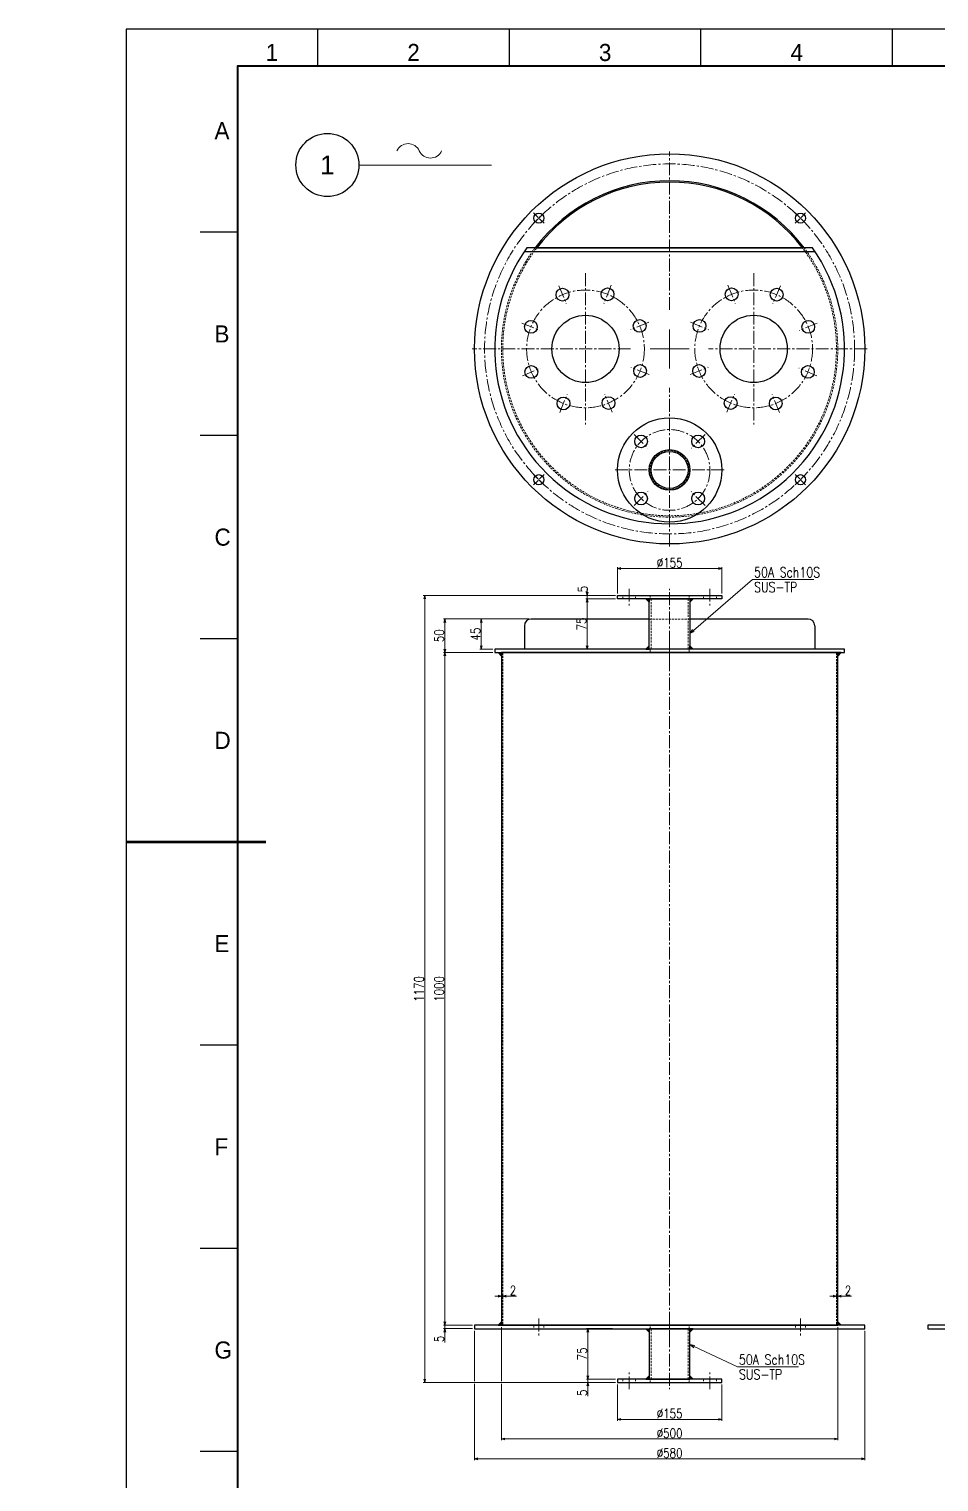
# Model space of a CAD drawing. Header units: millimetres. Extents: x 0 to 70370, y 0 to 11543.
# Drawn here: x 32975 to 34328, y 1209 to 3369 of the extents above; entities that cross this region are included whole.
import ezdxf
from ezdxf import colors
from ezdxf.entities.mleader import LeaderData, LeaderLine
from ezdxf.enums import TextEntityAlignment as Align
from ezdxf.math import Vec2, Vec3

# ---------------------------------------------------------------- set-up
doc = ezdxf.new("R2010")
doc.units = ezdxf.units.MM
doc.linetypes.add('CENTER2', pattern=[28.575, 19.05, -3.175, 3.175, -3.175])
doc.linetypes.add('HIDDEN2', pattern=[4.7625, 3.175, -1.5875])
for name, color, linetype, lineweight in [('01_外形線', 7, 'Continuous', 25), ('03_かくれ線', 6, 'HIDDEN2', 13), ('04_中心線', 1, 'CENTER2', 9), ('07_寸法線', 3, 'Continuous', 9), ('99_図枠', 7, 'Continuous', 40)]:
    doc.layers.add(name, color=color, linetype=linetype, lineweight=lineweight)
doc.styles.get("Standard").update_dxf_attribs({"font": 'arial.ttf'})
doc.styles.add('寸法用', font='simplex.shx', dxfattribs={"width": 0.8, "bigfont": '@extfont2.shx'})
doc.styles.add('表題用', font='MS PGothic.ttf')
doc.dimstyles.new('機械製図用', dxfattribs={"dimtxt": 3.5, "dimasz": 3.5, "dimexe": 2, "dimexo": 0, "dimgap": 1.2, "dimtad": 1, "dimdsep": 46, "dimtxsty": '寸法用', "dimblk": 'OPEN30', "dimcen": 0, "dimclrd": 256, "dimclre": 256, "dimclrt": 7, "dimazin": 2, "dimtm": 1e-09, "dimtfac": 0.75, "dimtmove": 0, "dimatfit": 3, "dimldrblk": 'OPEN30', "dimfxl": 1, "dimlwd": -1, "dimlwe": -1, "dimarcsym": 0})

# ---------------------------------------------------------------- blocks, each defined once
blk = doc.blocks.new('*U3074')
at = {"layer": '04_中心線', "color": 0, "linetype": 'CENTER2', "transparency": 16777216}
for p, q in [((0, 58), (0, 293.5)), ((-293.5, 0), (-58, 0)), ((58, 0), (293.5, 0)), ((0, -293.5), (0, -58))]:
    blk.add_line(p, q, dxfattribs=at)
at = {"layer": '04_中心線', "color": 0, "linetype": 'Continuous', "transparency": 16777216}
for p, q in [((0, -29), (0, 29)), ((-29, 0), (29, 0))]:
    blk.add_line(p, q, dxfattribs=at)
blk = doc.blocks.new('*U3075')
at = {"layer": '04_中心線', "color": 0, "linetype": 'CENTER2', "transparency": 16777216}
for p, q in [((-11, 0), (-1.5, 0)), ((0, 1.5), (0, 11)), ((1.5, 0), (11, 0)), ((0, -11), (0, -1.5))]:
    blk.add_line(p, q, dxfattribs=at)
at = {"layer": '04_中心線', "color": 0, "linetype": 'Continuous', "transparency": 16777216}
for p, q in [((-0.75, 0), (0.75, 0)), ((0, -0.75), (0, 0.75))]:
    blk.add_line(p, q, dxfattribs=at)
blk = doc.blocks.new('*U3076')
at = {"layer": '04_中心線', "color": 0, "linetype": 'CENTER2', "transparency": 16777216}
for p, q in [((-11, 0), (-1.5, 0)), ((0, 1.5), (0, 11)), ((1.5, 0), (11, 0)), ((0, -11), (0, -1.5))]:
    blk.add_line(p, q, dxfattribs=at)
at = {"layer": '04_中心線', "color": 0, "linetype": 'Continuous', "transparency": 16777216}
for p, q in [((-0.75, 0), (0.75, 0)), ((0, -0.75), (0, 0.75))]:
    blk.add_line(p, q, dxfattribs=at)
blk = doc.blocks.new('*U3072')
at = {"layer": '04_中心線', "color": 0, "linetype": 'CENTER2', "transparency": 16777216}
for p, q in [((-11, 0), (-1.5, 0)), ((0, 1.5), (0, 11)), ((1.5, 0), (11, 0)), ((0, -11), (0, -1.5))]:
    blk.add_line(p, q, dxfattribs=at)
at = {"layer": '04_中心線', "color": 0, "linetype": 'Continuous', "transparency": 16777216}
for p, q in [((-0.75, 0), (0.75, 0)), ((0, -0.75), (0, 0.75))]:
    blk.add_line(p, q, dxfattribs=at)
blk = doc.blocks.new('*U3073')
at = {"layer": '04_中心線', "color": 0, "linetype": 'CENTER2', "transparency": 16777216}
for p, q in [((-11, 0), (-1.5, 0)), ((0, 1.5), (0, 11)), ((1.5, 0), (11, 0)), ((0, -11), (0, -1.5))]:
    blk.add_line(p, q, dxfattribs=at)
at = {"layer": '04_中心線', "color": 0, "linetype": 'Continuous', "transparency": 16777216}
for p, q in [((-0.75, 0), (0.75, 0)), ((0, -0.75), (0, 0.75))]:
    blk.add_line(p, q, dxfattribs=at)
blk = doc.blocks.new('_Open30')
at = {"color": 0, "linetype": 'ByBlock', "lineweight": -2}
for p, q in [((-1, 0.27), (0, 0)), ((0, 0), (-1, -0.27)), ((0, 0), (-1, 0))]:
    blk.add_line(p, q, dxfattribs=at)
blk = doc.blocks.new('*D3077')
at = {"layer": '07_寸法線', "transparency": 16777216}
for p, q in [((33593.4, 1447.1), (33593.4, 1452.1)), ((33634.5, 1442.1), (33591.4, 1442.1)), ((33634.5, 1437.1), (33591.4, 1437.1)), ((33593.4, 1442.1), (33593.4, 1437.1)), ((33593.4, 1432.1), (33593.4, 1416.6))]:
    blk.add_line(p, q, dxfattribs=at)
at = {"layer": 'Defpoints', "color": 0, "transparency": 16777216}
for p in [(33593.4, 1437.1), (33637.5, 1442.1), (33637.5, 1437.1)]:
    blk.add_point(p, dxfattribs=at)
at = {"layer": '07_寸法線', "transparency": 16777216, "xscale": 5, "yscale": 5, "zscale": 5}
for p, rotation in [((33593.4, 1442.1), 270), ((33593.4, 1437.1), 90)]:
    blk.add_blockref('_Open30', p, dxfattribs=dict(at, rotation=rotation))
at = {"layer": '07_寸法線', "color": 7, "transparency": 16777216, "insert": (33584.9, 1421.8), "char_height": 14, "attachment_point": 5, "rotation": 90, "style": '寸法用'}
blk.add_mtext('5', dxfattribs=at)
blk = doc.blocks.new('*D3078')
at = {"layer": '07_寸法線', "transparency": 16777216}
for p, q in [((33664.5, 2442.1), (33591.4, 2442.1)), ((33593.4, 2437.1), (33593.4, 1447.1)), ((33634.5, 1442.1), (33591.4, 1442.1))]:
    blk.add_line(p, q, dxfattribs=at)
at = {"layer": 'Defpoints', "color": 0, "transparency": 16777216}
for p in [(33667.5, 2442.1), (33593.4, 1442.1), (33637.5, 1442.1)]:
    blk.add_point(p, dxfattribs=at)
at = {"layer": '07_寸法線', "transparency": 16777216, "xscale": 5, "yscale": 5, "zscale": 5}
for p, rotation in [((33593.4, 2442.1), 90), ((33593.4, 1442.1), 270)]:
    blk.add_blockref('_Open30', p, dxfattribs=dict(at, rotation=rotation))
at = {"layer": '07_寸法線', "color": 7, "transparency": 16777216, "insert": (33584.9, 1942.1), "char_height": 14, "attachment_point": 5, "rotation": 90, "style": '寸法用'}
blk.add_mtext('1000', dxfattribs=at)
blk = doc.blocks.new('*D3079')
at = {"layer": '07_寸法線', "transparency": 16777216}
for p, q in [((33718.7, 2492.1), (33591.4, 2492.1)), ((33593.4, 2487.1), (33593.4, 2447.1)), ((33664.5, 2442.1), (33591.4, 2442.1))]:
    blk.add_line(p, q, dxfattribs=at)
at = {"layer": 'Defpoints', "color": 0, "transparency": 16777216}
for p in [(33721.7, 2492.1), (33593.4, 2442.1), (33667.5, 2442.1)]:
    blk.add_point(p, dxfattribs=at)
at = {"layer": '07_寸法線', "transparency": 16777216, "xscale": 5, "yscale": 5, "zscale": 5}
for p, rotation in [((33593.4, 2492.1), 90), ((33593.4, 2442.1), 270)]:
    blk.add_blockref('_Open30', p, dxfattribs=dict(at, rotation=rotation))
at = {"layer": '07_寸法線', "color": 7, "transparency": 16777216, "insert": (33584.9, 2467.1), "char_height": 14, "attachment_point": 5, "rotation": 90, "style": '寸法用'}
blk.add_mtext('50', dxfattribs=at)
blk = doc.blocks.new('*D3080')
at = {"layer": '07_寸法線', "transparency": 16777216}
for p, q in [((33847, 2527.1), (33561.4, 2527.1)), ((33563.4, 2522.1), (33563.4, 1362.1)), ((33847, 1357.1), (33561.4, 1357.1))]:
    blk.add_line(p, q, dxfattribs=at)
at = {"layer": 'Defpoints', "color": 0, "transparency": 16777216}
for p in [(33850, 2527.1), (33563.4, 1357.1), (33850, 1357.1)]:
    blk.add_point(p, dxfattribs=at)
at = {"layer": '07_寸法線', "transparency": 16777216, "xscale": 5, "yscale": 5, "zscale": 5}
for p, rotation in [((33563.4, 2527.1), 90), ((33563.4, 1357.1), 270)]:
    blk.add_blockref('_Open30', p, dxfattribs=dict(at, rotation=rotation))
at = {"layer": '07_寸法線', "color": 7, "transparency": 16777216, "insert": (33554.9, 1942.1), "char_height": 14, "attachment_point": 5, "rotation": 90, "style": '寸法用'}
blk.add_mtext('1170', dxfattribs=at)
blk = doc.blocks.new('*D3081')
at = {"layer": '07_寸法線', "transparency": 16777216}
for p, q in [((33847, 1362.1), (33803.9, 1362.1)), ((33805.9, 1367.1), (33805.9, 1372.1)), ((33805.9, 1362.1), (33805.9, 1357.1)), ((33847, 1357.1), (33803.9, 1357.1)), ((33805.9, 1352.1), (33805.9, 1336.6))]:
    blk.add_line(p, q, dxfattribs=at)
at = {"layer": 'Defpoints', "color": 0, "transparency": 16777216}
for p in [(33850, 1362.1), (33805.9, 1357.1), (33850, 1357.1)]:
    blk.add_point(p, dxfattribs=at)
at = {"layer": '07_寸法線', "transparency": 16777216, "xscale": 5, "yscale": 5, "zscale": 5}
for p, rotation in [((33805.9, 1362.1), 270), ((33805.9, 1357.1), 90)]:
    blk.add_blockref('_Open30', p, dxfattribs=dict(at, rotation=rotation))
at = {"layer": '07_寸法線', "color": 7, "transparency": 16777216, "insert": (33797.4, 1341.8), "char_height": 14, "attachment_point": 5, "rotation": 90, "style": '寸法用'}
blk.add_mtext('5', dxfattribs=at)
blk = doc.blocks.new('*D3082')
at = {"layer": '07_寸法線', "transparency": 16777216}
for p, q in [((33842.5, 1437.1), (33803.9, 1437.1)), ((33805.9, 1432.1), (33805.9, 1367.1)), ((33847, 1362.1), (33803.9, 1362.1))]:
    blk.add_line(p, q, dxfattribs=at)
at = {"layer": 'Defpoints', "color": 0, "transparency": 16777216}
for p in [(33845.5, 1437.1), (33805.9, 1362.1), (33850, 1362.1)]:
    blk.add_point(p, dxfattribs=at)
at = {"layer": '07_寸法線', "transparency": 16777216, "xscale": 5, "yscale": 5, "zscale": 5}
for p, rotation in [((33805.9, 1437.1), 90), ((33805.9, 1362.1), 270)]:
    blk.add_blockref('_Open30', p, dxfattribs=dict(at, rotation=rotation))
at = {"layer": '07_寸法線', "color": 7, "transparency": 16777216, "insert": (33797.4, 1399.6), "char_height": 14, "attachment_point": 5, "rotation": 90, "style": '寸法用'}
blk.add_mtext('75', dxfattribs=at)
blk = doc.blocks.new('*D3083')
at = {"layer": '07_寸法線', "transparency": 16777216}
for p, q in [((33718.7, 2492.1), (33645.6, 2492.1)), ((33647.6, 2487.1), (33647.6, 2452.1)), ((33664.5, 2447.1), (33645.6, 2447.1))]:
    blk.add_line(p, q, dxfattribs=at)
at = {"layer": 'Defpoints', "color": 0, "transparency": 16777216}
for p in [(33721.7, 2492.1), (33647.6, 2447.1), (33667.5, 2447.1)]:
    blk.add_point(p, dxfattribs=at)
at = {"layer": '07_寸法線', "transparency": 16777216, "xscale": 5, "yscale": 5, "zscale": 5}
for p, rotation in [((33647.6, 2492.1), 90), ((33647.6, 2447.1), 270)]:
    blk.add_blockref('_Open30', p, dxfattribs=dict(at, rotation=rotation))
at = {"layer": '07_寸法線', "color": 7, "transparency": 16777216, "insert": (33639.1, 2469.6), "char_height": 14, "attachment_point": 5, "rotation": 90, "style": '寸法用'}
blk.add_mtext('45', dxfattribs=at)
blk = doc.blocks.new('*D3084')
at = {"layer": '07_寸法線', "transparency": 16777216}
for p, q in [((33847, 2527.1), (33802.9, 2527.1)), ((33804.9, 2532.1), (33804.9, 2537.1)), ((33804.9, 2527.1), (33804.9, 2522.1)), ((33847, 2522.1), (33802.9, 2522.1)), ((33804.9, 2517.1), (33804.9, 2512.1))]:
    blk.add_line(p, q, dxfattribs=at)
at = {"layer": 'Defpoints', "color": 0, "transparency": 16777216}
for p in [(33850, 2527.1), (33804.9, 2522.1), (33850, 2522.1)]:
    blk.add_point(p, dxfattribs=at)
at = {"layer": '07_寸法線', "transparency": 16777216, "xscale": 5, "yscale": 5, "zscale": 5}
for p, rotation in [((33804.9, 2527.1), 270), ((33804.9, 2522.1), 90)]:
    blk.add_blockref('_Open30', p, dxfattribs=dict(at, rotation=rotation))
at = {"layer": '07_寸法線', "color": 7, "transparency": 16777216, "insert": (33798.4, 2536.5), "char_height": 14, "attachment_point": 5, "rotation": 90, "style": '寸法用'}
blk.add_mtext('5', dxfattribs=at)
blk = doc.blocks.new('*D3085')
at = {"layer": '07_寸法線', "transparency": 16777216}
for p, q in [((33847, 2522.1), (33802.9, 2522.1)), ((33804.9, 2517.1), (33804.9, 2452.1)), ((33847, 2447.1), (33802.9, 2447.1))]:
    blk.add_line(p, q, dxfattribs=at)
at = {"layer": 'Defpoints', "color": 0, "transparency": 16777216}
for p in [(33850, 2522.1), (33804.9, 2447.1), (33850, 2447.1)]:
    blk.add_point(p, dxfattribs=at)
at = {"layer": '07_寸法線', "transparency": 16777216, "xscale": 5, "yscale": 5, "zscale": 5}
for p, rotation in [((33804.9, 2522.1), 90), ((33804.9, 2447.1), 270)]:
    blk.add_blockref('_Open30', p, dxfattribs=dict(at, rotation=rotation))
at = {"layer": '07_寸法線', "color": 7, "transparency": 16777216, "insert": (33796.4, 2484.6), "char_height": 14, "attachment_point": 5, "rotation": 90, "style": '寸法用'}
blk.add_mtext('75', dxfattribs=at)
blk = doc.blocks.new('*D3086')
at = {"layer": '07_寸法線', "transparency": 16777216}
for p, q in [((33637.5, 1434.1), (33637.5, 1358.9)), ((34217.5, 1434.1), (34217.5, 1241.5)), ((33637.5, 1355.2), (33637.5, 1241.5)), ((33642.5, 1243.5), (34212.5, 1243.5))]:
    blk.add_line(p, q, dxfattribs=at)
at = {"layer": 'Defpoints', "color": 0, "transparency": 16777216}
for p in [(33637.5, 1437.1), (34217.5, 1437.1), (34217.5, 1243.5)]:
    blk.add_point(p, dxfattribs=at)
at = {"layer": '07_寸法線', "transparency": 16777216, "xscale": 5, "yscale": 5, "zscale": 5, "rotation": 180}
blk.add_blockref('_Open30', (33637.5, 1243.5), dxfattribs=at)
at = {"layer": '07_寸法線', "transparency": 16777216, "xscale": 5, "yscale": 5, "zscale": 5}
blk.add_blockref('_Open30', (34217.5, 1243.5), dxfattribs=at)
at = {"layer": '07_寸法線', "color": 7, "transparency": 16777216, "insert": (33927.5, 1252), "char_height": 14, "attachment_point": 5, "style": '寸法用'}
blk.add_mtext('%%C580', dxfattribs=at)
blk = doc.blocks.new('*D3087')
at = {"layer": '07_寸法線', "transparency": 16777216}
for p, q in [((33677.5, 1439.1), (33677.5, 1358.9)), ((34177.5, 1439.1), (34177.5, 1271.1)), ((33677.5, 1355.2), (33677.5, 1271.1)), ((33682.5, 1273.1), (34172.5, 1273.1))]:
    blk.add_line(p, q, dxfattribs=at)
at = {"layer": 'Defpoints', "color": 0, "transparency": 16777216}
for p in [(33677.5, 1442.1), (34177.5, 1442.1), (34177.5, 1273.1)]:
    blk.add_point(p, dxfattribs=at)
at = {"layer": '07_寸法線', "transparency": 16777216, "xscale": 5, "yscale": 5, "zscale": 5, "rotation": 180}
blk.add_blockref('_Open30', (33677.5, 1273.1), dxfattribs=at)
at = {"layer": '07_寸法線', "transparency": 16777216, "xscale": 5, "yscale": 5, "zscale": 5}
blk.add_blockref('_Open30', (34177.5, 1273.1), dxfattribs=at)
at = {"layer": '07_寸法線', "color": 7, "transparency": 16777216, "insert": (33927.5, 1281.6), "char_height": 14, "attachment_point": 5, "style": '寸法用'}
blk.add_mtext('%%C500', dxfattribs=at)
blk = doc.blocks.new('*D3088')
at = {"layer": '07_寸法線', "transparency": 16777216}
for p, q in [((33850, 1354.1), (33850, 1300.3)), ((34005, 1354.1), (34005, 1300.3)), ((33855, 1302.3), (34000, 1302.3))]:
    blk.add_line(p, q, dxfattribs=at)
at = {"layer": 'Defpoints', "color": 0, "transparency": 16777216}
for p in [(33850, 1357.1), (34005, 1357.1), (34005, 1302.3)]:
    blk.add_point(p, dxfattribs=at)
at = {"layer": '07_寸法線', "transparency": 16777216, "xscale": 5, "yscale": 5, "zscale": 5, "rotation": 180}
blk.add_blockref('_Open30', (33850, 1302.3), dxfattribs=at)
at = {"layer": '07_寸法線', "transparency": 16777216, "xscale": 5, "yscale": 5, "zscale": 5}
blk.add_blockref('_Open30', (34005, 1302.3), dxfattribs=at)
at = {"layer": '07_寸法線', "color": 7, "transparency": 16777216, "insert": (33927.5, 1310.8), "char_height": 14, "attachment_point": 5, "style": '寸法用'}
blk.add_mtext('%%C155', dxfattribs=at)
blk = doc.blocks.new('*D3089')
at = {"layer": '07_寸法線', "transparency": 16777216}
for p, q in [((33672.5, 1485.3), (33667.5, 1485.3)), ((33677.5, 1488.3), (33677.5, 1487.3)), ((33677.5, 1485.3), (33679.5, 1485.3)), ((33679.5, 1488.3), (33679.5, 1487.3)), ((33684.5, 1485.3), (33699.9, 1485.3))]:
    blk.add_line(p, q, dxfattribs=at)
at = {"layer": 'Defpoints', "color": 0, "transparency": 16777216}
for p in [(33677.5, 1485.3), (33679.5, 1485.3), (33679.5, 1485.3)]:
    blk.add_point(p, dxfattribs=at)
at = {"layer": '07_寸法線', "transparency": 16777216, "xscale": 5, "yscale": 5, "zscale": 5}
blk.add_blockref('_Open30', (33677.5, 1485.3), dxfattribs=at)
at = {"layer": '07_寸法線', "transparency": 16777216, "xscale": 5, "yscale": 5, "zscale": 5, "rotation": 180}
blk.add_blockref('_Open30', (33679.5, 1485.3), dxfattribs=at)
at = {"layer": '07_寸法線', "color": 7, "transparency": 16777216, "insert": (33694.7, 1493.8), "char_height": 14, "attachment_point": 5, "style": '寸法用'}
blk.add_mtext('2', dxfattribs=at)
blk = doc.blocks.new('*D3090')
at = {"layer": '07_寸法線', "transparency": 16777216}
for p, q in [((34170.5, 1485.3), (34165.5, 1485.3)), ((34175.5, 1488.3), (34175.5, 1487.3)), ((34175.5, 1485.3), (34177.5, 1485.3)), ((34177.5, 1488.3), (34177.5, 1487.3)), ((34182.5, 1485.3), (34197.9, 1485.3))]:
    blk.add_line(p, q, dxfattribs=at)
at = {"layer": 'Defpoints', "color": 0, "transparency": 16777216}
for p in [(34175.5, 1485.3), (34177.5, 1485.3), (34177.5, 1485.3)]:
    blk.add_point(p, dxfattribs=at)
at = {"layer": '07_寸法線', "transparency": 16777216, "xscale": 5, "yscale": 5, "zscale": 5}
blk.add_blockref('_Open30', (34175.5, 1485.3), dxfattribs=at)
at = {"layer": '07_寸法線', "transparency": 16777216, "xscale": 5, "yscale": 5, "zscale": 5, "rotation": 180}
blk.add_blockref('_Open30', (34177.5, 1485.3), dxfattribs=at)
at = {"layer": '07_寸法線', "color": 7, "transparency": 16777216, "insert": (34192.7, 1493.8), "char_height": 14, "attachment_point": 5, "style": '寸法用'}
blk.add_mtext('2', dxfattribs=at)
blk = doc.blocks.new('*D3091')
at = {"layer": '07_寸法線', "transparency": 16777216}
for p, q in [((33850, 2530.1), (33850, 2569.1)), ((33855, 2567.1), (34000, 2567.1)), ((34005, 2530.1), (34005, 2569.1))]:
    blk.add_line(p, q, dxfattribs=at)
at = {"layer": 'Defpoints', "color": 0, "transparency": 16777216}
for p in [(34005, 2567.1), (33850, 2527.1), (34005, 2527.1)]:
    blk.add_point(p, dxfattribs=at)
at = {"layer": '07_寸法線', "transparency": 16777216, "xscale": 5, "yscale": 5, "zscale": 5, "rotation": 180}
blk.add_blockref('_Open30', (33850, 2567.1), dxfattribs=at)
at = {"layer": '07_寸法線', "transparency": 16777216, "xscale": 5, "yscale": 5, "zscale": 5}
blk.add_blockref('_Open30', (34005, 2567.1), dxfattribs=at)
at = {"layer": '07_寸法線', "color": 7, "transparency": 16777216, "insert": (33927.5, 2575.6), "char_height": 14, "attachment_point": 5, "style": '寸法用'}
blk.add_mtext('%%C155', dxfattribs=at)
blk = doc.blocks.new('AM_BALLOON1')
at = {"transparency": 16777216}
blk.add_circle((0, 0), 5, dxfattribs=at)
blk.add_attdef('B_NUMBER', text='', height=3, dxfattribs=at).set_placement((0, 0), align=Align.MIDDLE_CENTER)
blk = doc.blocks.new('_OPEN')
at = {"color": 0, "linetype": 'ByBlock'}
for p, q in [((-1, 0.17), (0, 0)), ((0, 0), (-1, -0.17)), ((0, 0), (-1, 0))]:
    blk.add_line(p, q, dxfattribs=at)
blk = doc.blocks.new('p1ba05')
for centre, start, end in [((-2.95, 0.29), 24.2276, 155.5758), ((0, 1.62), 204.2276, 335.5758)]:
    blk.add_arc(centre, 1.62, start, end)

msp = doc.modelspace()

# ---------------------------------------------------------------- hatches: boundary and pattern name
at = {"layer": '01_外形線'}
h = msp.add_hatch(color=256, dxfattribs=at)
h.dxf.hatch_style = 1
h.paths.add_polyline_path([(33892.219, 2522.054), (33897.219, 2522.054), (33897.219, 2517.054)])
h = msp.add_hatch(color=256, dxfattribs=at)
h.dxf.hatch_style = 1
h.paths.add_polyline_path([(33957.719, 2517.054), (33957.719, 2522.054), (33962.719, 2522.054)])
h = msp.add_hatch(color=256, dxfattribs=at)
h.dxf.hatch_style = 1
h.paths.add_polyline_path([(33672.469, 2442.054), (33677.469, 2442.054), (33677.469, 2437.054)])
h = msp.add_hatch(color=256, dxfattribs=at)
h.dxf.hatch_style = 1
h.paths.add_polyline_path([(33892.219, 2447.054), (33897.219, 2447.054), (33897.219, 2452.054)])
h = msp.add_hatch(color=256, dxfattribs=at)
h.dxf.hatch_style = 1
h.paths.add_polyline_path([(33957.719, 2452.054), (33957.719, 2447.054), (33962.719, 2447.054)])
h = msp.add_hatch(color=256, dxfattribs=at)
h.dxf.hatch_style = 1
h.paths.add_polyline_path([(34177.469, 2437.054), (34177.469, 2442.054), (34182.469, 2442.054)])
h = msp.add_hatch(color=256, dxfattribs=at)
h.dxf.hatch_style = 1
h.paths.add_polyline_path([(33672.469, 1442.054), (33677.469, 1442.054), (33677.469, 1447.054)])
h = msp.add_hatch(color=256, dxfattribs=at)
h.dxf.hatch_style = 1
h.paths.add_polyline_path([(33892.219, 1437.054), (33897.219, 1437.054), (33897.219, 1432.054)])
h = msp.add_hatch(color=256, dxfattribs=at)
h.dxf.hatch_style = 1
h.paths.add_polyline_path([(33957.719, 1432.054), (33957.719, 1437.054), (33962.719, 1437.054)])
h = msp.add_hatch(color=256, dxfattribs=at)
h.dxf.hatch_style = 1
h.paths.add_polyline_path([(34177.469, 1447.054), (34177.469, 1442.054), (34182.469, 1442.054)])
h = msp.add_hatch(color=256, dxfattribs=at)
h.dxf.hatch_style = 1
h.paths.add_polyline_path([(33892.219, 1362.054), (33897.219, 1362.054), (33897.219, 1367.054)])
h = msp.add_hatch(color=256, dxfattribs=at)
h.dxf.hatch_style = 1
h.paths.add_polyline_path([(33957.719, 1367.054), (33957.719, 1362.054), (33962.719, 1362.054)])

# ---------------------------------------------------------------- linework, layer by layer
for p, q in [((33711.657, 3038.598), (34143.281, 3038.598)), ((33729.975, 3043.598), (34124.963, 3043.598)), ((33897.219, 2492.054), (33721.657, 2492.054)), ((34133.281, 2492.054), (33957.719, 2492.054)), ((33711.657, 2482.054), (33711.657, 2447.054)), ((34143.281, 2482.054), (34143.281, 2447.054))]:
    msp.add_line(p, q, dxfattribs=at)
msp.add_lwpolyline([(33715.101, 3043.598, 1.9306146), (34139.837, 3043.598)], format="xyb", close=True, dxfattribs=at)
for points in [[(33849.969, 2527.054), (34004.969, 2527.054), (34004.969, 2522.054), (33849.969, 2522.054)], [(33897.219, 2522.054), (33957.719, 2522.054), (33957.719, 2447.054), (33897.219, 2447.054)], [(33667.469, 2442.054), (34187.469, 2442.054), (34187.469, 2447.054), (33667.469, 2447.054)], [(33677.469, 1442.054), (34177.469, 1442.054), (34177.469, 2442.054), (33677.469, 2442.054)], [(33637.469, 1437.054), (34217.469, 1437.054), (34217.469, 1442.054), (33637.469, 1442.054)], [(33897.219, 1362.054), (33957.719, 1362.054), (33957.719, 1437.054), (33897.219, 1437.054)], [(34311.52, 1437.054), (34891.52, 1437.054), (34891.52, 1442.054), (34311.52, 1442.054)], [(33849.969, 1357.054), (34004.969, 1357.054), (34004.969, 1362.054), (33849.969, 1362.054)]]:
    msp.add_lwpolyline(points, close=True, dxfattribs=at)
for points in [[(33897.219, 2522.054), (33897.219, 2517.054), (33892.219, 2522.054), (33897.219, 2522.054)], [(33957.719, 2522.054), (33957.719, 2517.054), (33962.719, 2522.054), (33957.719, 2522.054)], [(33677.469, 2442.054), (33677.469, 2437.054), (33672.469, 2442.054), (33677.469, 2442.054)], [(33897.219, 2447.054), (33897.219, 2452.054), (33892.219, 2447.054), (33897.219, 2447.054)], [(33957.719, 2447.054), (33957.719, 2452.054), (33962.719, 2447.054), (33957.719, 2447.054)], [(34177.469, 2442.054), (34177.469, 2437.054), (34182.469, 2442.054), (34177.469, 2442.054)], [(33677.469, 1442.054), (33677.469, 1447.054), (33672.469, 1442.054), (33677.469, 1442.054)], [(33897.219, 1437.054), (33897.219, 1432.054), (33892.219, 1437.054), (33897.219, 1437.054)], [(33957.719, 1437.054), (33957.719, 1432.054), (33962.719, 1437.054), (33957.719, 1437.054)], [(34177.469, 1442.054), (34177.469, 1447.054), (34182.469, 1442.054), (34177.469, 1442.054)], [(33897.219, 1362.054), (33897.219, 1367.054), (33892.219, 1362.054), (33897.219, 1362.054)], [(33957.719, 1362.054), (33957.719, 1367.054), (33962.719, 1362.054), (33957.719, 1362.054)]]:
    msp.add_lwpolyline(points, dxfattribs=at)
for centre, radius in [((33927.476, 2893.616), 290), ((33733.022, 3088.07), 7.5), ((34121.931, 3088.07), 7.5), ((33768.28, 2974.142), 9.5), ((33835.247, 2974.727), 9.5), ((34019.691, 2974.727), 9.5), ((34086.658, 2974.142), 9.5), ((33802.469, 2893.598), 50), ((34052.469, 2893.598), 50), ((33721.34, 2926.376), 9.5), ((33883.013, 2927.787), 9.5), ((33971.925, 2927.787), 9.5), ((34133.598, 2926.376), 9.5), ((33721.925, 2859.409), 9.5), ((33883.598, 2860.82), 9.5), ((33971.34, 2860.82), 9.5), ((34133.013, 2859.409), 9.5), ((33769.691, 2812.469), 9.5), ((33836.658, 2813.054), 9.5), ((34018.28, 2813.054), 9.5), ((34085.247, 2812.469), 9.5), ((33927.476, 2713.616), 77.5), ((33885.05, 2756.042), 9.5), ((33969.903, 2756.042), 9.5), ((33927.476, 2713.616), 30.25), ((33927.476, 2713.616), 27.45), ((33733.022, 2699.161), 7.5), ((34121.931, 2699.161), 7.5), ((33885.05, 2671.189), 9.5), ((33969.903, 2671.189), 9.5)]:
    msp.add_circle(centre, radius, dxfattribs=at)
for centre, radius, start, end in [((33927.469, 2893.598), 250, 36.869898, 143.130102), ((33927.469, 2893.598), 248, 37.217236, 142.782764), ((33721.657, 2482.054), 10, 90, 180), ((34133.281, 2482.054), 10, 0, 90)]:
    msp.add_arc(centre, radius, start, end, dxfattribs=at)
at = {"layer": '03_かくれ線'}
for p, q in [((33857.969, 2522.054), (33857.969, 2527.054)), ((33876.969, 2522.054), (33876.969, 2527.054)), ((33898.469, 2527.054), (33898.469, 2522.054)), ((33956.469, 2527.054), (33956.469, 2522.054)), ((33977.969, 2522.054), (33977.969, 2527.054)), ((33996.969, 2522.054), (33996.969, 2527.054)), ((33900.019, 2522.054), (33900.019, 2447.054)), ((33954.919, 2522.054), (33954.919, 2447.054)), ((33957.719, 2492.054), (33897.219, 2492.054)), ((33679.469, 2442.054), (33679.469, 1442.054)), ((33898.469, 2447.054), (33898.469, 2442.054)), ((33956.469, 2447.054), (33956.469, 2442.054)), ((34175.469, 2442.054), (34175.469, 1442.054)), ((33725.515, 1442.054), (33725.515, 1437.054)), ((33740.515, 1442.054), (33740.515, 1437.054)), ((33898.469, 1437.054), (33898.469, 1442.054)), ((33900.019, 1362.054), (33900.019, 1437.054)), ((33954.919, 1362.054), (33954.919, 1437.054)), ((33956.469, 1437.054), (33956.469, 1442.054)), ((34114.423, 1442.054), (34114.423, 1437.054)), ((34129.423, 1442.054), (34129.423, 1437.054)), ((33857.969, 1362.054), (33857.969, 1357.054)), ((33876.969, 1362.054), (33876.969, 1357.054)), ((33898.469, 1357.054), (33898.469, 1362.054)), ((33956.469, 1357.054), (33956.469, 1362.054)), ((33977.969, 1362.054), (33977.969, 1357.054)), ((33996.969, 1362.054), (33996.969, 1357.054))]:
    msp.add_line(p, q, dxfattribs=at)
msp.add_circle((33927.476, 2713.616), 29, dxfattribs=at)
for radius, start, end in [(250, 143.130102, 36.869898), (248, 142.782764, 37.217236)]:
    msp.add_arc((33927.469, 2893.598), radius, start, end, dxfattribs=at)
at = {"layer": '04_中心線'}
for p, q in [((33846.494, 2713.658), (34008.494, 2713.658)), ((33867.469, 2537.054), (33867.469, 2512.054)), ((33927.469, 2427.054), (33927.469, 2537.054)), ((33987.469, 2537.054), (33987.469, 2512.054)), ((33927.469, 2462.054), (33927.469, 1422.054)), ((33733.015, 1452.054), (33733.015, 1427.054)), ((33927.469, 1457.054), (33927.469, 1347.054)), ((34121.923, 1452.054), (34121.923, 1427.054)), ((33867.469, 1347.054), (33867.469, 1372.054)), ((33987.469, 1347.054), (33987.469, 1372.054))]:
    msp.add_line(p, q, dxfattribs=at)
for points in [[(33802.469, 3006.098), (33802.469, 2781.098)], [(34052.469, 3006.098), (34052.469, 2781.098)], [(33762.614, 2987.489), (33773.946, 2960.795)], [(33840.679, 2988.171), (33829.815, 2961.282)], [(34014.259, 2988.171), (34025.123, 2961.282)], [(34092.324, 2987.489), (34080.992, 2960.795)], [(33707.896, 2931.808), (33734.785, 2920.944)], [(33896.361, 2933.453), (33869.666, 2922.121)], [(33958.578, 2933.453), (33985.272, 2922.121)], [(34147.042, 2931.808), (34120.153, 2920.944)], [(33708.578, 2853.743), (33735.272, 2865.075)], [(33897.042, 2855.388), (33870.153, 2866.252)], [(33957.896, 2855.388), (33984.785, 2866.252)], [(34146.361, 2853.743), (34119.666, 2865.075)], [(33764.259, 2799.025), (33775.123, 2825.914)], [(33842.324, 2799.706), (33830.992, 2826.401)], [(34012.614, 2799.706), (34023.946, 2826.401)], [(34090.679, 2799.025), (34079.815, 2825.914)], [(33874.797, 2766.295), (33895.303, 2745.789)], [(33980.156, 2766.295), (33959.65, 2745.789)], [(33874.797, 2660.936), (33895.303, 2681.442)], [(33980.156, 2660.936), (33959.65, 2681.442)]]:
    msp.add_lwpolyline(points, dxfattribs=at)
for centre, radius in [((33927.469, 2893.598), 275.018), ((33802.469, 2893.598), 87.5), ((34052.469, 2893.598), 87.5), ((33927.476, 2713.616), 60)]:
    msp.add_circle(centre, radius, dxfattribs=at)
at = {"layer": '07_寸法線'}
msp.add_line((33465.699, 3166.957), (33662.64, 3166.957), dxfattribs=at)
at = {"layer": '99_図枠', "lineweight": 25}
for p, q in [((33404.449, 3313.914), (33404.449, 3369.072)), ((33689.272, 3313.914), (33689.272, 3369.072)), ((33974.095, 3313.914), (33974.095, 3369.072)), ((34258.918, 3313.914), (34258.918, 3369.072)), ((33284.928, 3066.956), (33229.77, 3066.956)), ((33284.928, 2764.84), (33229.77, 2764.84)), ((33284.928, 2462.724), (33229.77, 2462.724)), ((33284.928, 1858.493), (33229.77, 1858.493)), ((33284.928, 1556.377), (33229.77, 1556.377)), ((33284.928, 1254.261), (33229.77, 1254.261))]:
    msp.add_line(p, q, dxfattribs=at)
at = {"layer": '99_図枠', "lineweight": 53}
msp.add_line((33119.626, 2160.608), (33327.356, 2160.608), dxfattribs=at)
at = {"layer": '99_図枠'}
msp.add_lwpolyline([(33284.928, 1007.302), (36482.345, 1007.302), (36482.345, 3313.914), (33284.928, 3313.914)], close=True, dxfattribs=at)
at = {"layer": 'Defpoints'}
msp.add_lwpolyline([(33119.626, 952.392), (36537.502, 952.392), (36537.502, 3369.072), (33119.626, 3369.072)], close=True, dxfattribs=at)

# ---------------------------------------------------------------- block references
at = {"layer": '04_中心線', "linetype": 'CENTER2'}
for name, p, rotation in [('*U3074', (33927.469, 2893.598), 90.00000000000001), ('*U3072', (33733.022, 3088.07), 315), ('*U3075', (34121.931, 3088.07), 45.00000000000001), ('*U3073', (33733.022, 2699.161), 45.00000000000001), ('*U3076', (34121.931, 2699.161), 135.0000000000001)]:
    msp.add_blockref(name, p, dxfattribs=dict(at, rotation=rotation))
at = {"layer": '07_寸法線', "xscale": 11.24931818181818, "yscale": 11.24931818181818, "zscale": 11.24931818181818}
msp.add_blockref('p1ba05', (33571.968, 3177.214), dxfattribs=at)

# ---------------------------------------------------------------- texts
at = {"layer": '99_図枠', "lineweight": 13, "style": '表題用'}
for s, p in [('1', (33336.369, 3313.914)), ('2', (33546.86, 3313.914)), ('3', (33831.683, 3313.914)), ('4', (34116.506, 3313.914))]:
    msp.add_text(s, height=25.457, dxfattribs=at).set_placement(p, align=Align.BOTTOM_CENTER)
for s, p in [('A', (33250.985, 3218.014)), ('B', (33250.985, 2915.898)), ('C', (33250.985, 2613.782)), ('D', (33250.985, 2311.666)), ('E', (33250.985, 2009.55)), ('F', (33250.985, 1707.435)), ('G', (33250.985, 1405.319))]:
    msp.add_text(s, height=25.457, dxfattribs=at).set_placement(p, align=Align.MIDDLE_LEFT)

# ---------------------------------------------------------------- dimensions: what is measured, and where the dimension line sits
at = {"layer": '07_寸法線'}
for base, p1, p2, picture, middle in [((34004.969, 2567.102), (33849.969, 2527.054), (34004.969, 2527.054), '*D3091', (33927.469, 2575.602)), ((34217.469, 1243.461), (33637.469, 1437.054), (34217.469, 1437.054), '*D3086', (33927.469, 1251.961)), ((34177.469, 1273.088), (33677.469, 1442.054), (34177.469, 1442.054), '*D3087', (33927.469, 1281.588)), ((34004.969, 1302.253), (33849.969, 1357.054), (34004.969, 1357.054), '*D3088', (33927.469, 1310.753))]:
    dim = msp.add_linear_dim(base=base, p1=p1, p2=p2, text='%%C<>', dimstyle='機械製図用', override={"dimtxt": 14, "dimasz": 5, "dimexo": 3, "dimgap": 1.5}, dxfattribs=at)
    dim.commit()
    dim.dimension.update_dxf_attribs({"geometry": picture, "text_midpoint": middle})
for base, p1, p2, picture, middle in [((33563.442, 1357.054), (33849.969, 2527.054), (33849.969, 1357.054), '*D3080', (33554.942, 1942.054)), ((33804.876, 2447.054), (33849.969, 2522.054), (33849.969, 2447.054), '*D3085', (33796.376, 2484.554)), ((33593.408, 2442.054), (33721.657, 2492.054), (33667.469, 2442.054), '*D3079', (33584.908, 2467.054)), ((33647.596, 2447.054), (33721.657, 2492.054), (33667.469, 2447.054), '*D3083', (33639.096, 2469.554)), ((33593.408, 1442.054), (33667.469, 2442.054), (33637.469, 1442.054), '*D3078', (33584.908, 1942.054)), ((33593.408, 1437.054), (33637.469, 1442.054), (33637.469, 1437.054), '*D3077', (33584.908, 1421.821)), ((33805.908, 1362.054), (33845.459, 1437.054), (33849.969, 1362.054), '*D3082', (33797.408, 1399.554)), ((33805.908, 1357.054), (33849.969, 1362.054), (33849.969, 1357.054), '*D3081', (33797.408, 1341.821))]:
    dim = msp.add_linear_dim(base=base, p1=p1, p2=p2, angle=90, dimstyle='機械製図用', override={"dimtxt": 14, "dimasz": 5, "dimexo": 3, "dimgap": 1.5}, dxfattribs=at)
    dim.commit()
    dim.dimension.update_dxf_attribs({"geometry": picture, "text_midpoint": middle})
dim = msp.add_linear_dim(base=(33804.876, 2522.054), p1=(33849.969, 2527.054), p2=(33849.969, 2522.054), angle=90, dimstyle='機械製図用', override={"dimtxt": 14, "dimasz": 5, "dimexo": 3, "dimgap": 1.5, "dimtmove": 2}, dxfattribs=at)
dim.commit()
dim.dimension.update_dxf_attribs({"geometry": '*D3084', "text_midpoint": (33798.376, 2536.499), "dimtype": 160})
for base, p1, p2, picture, middle in [((33679.469, 1485.329), (33677.469, 1485.329), (33679.469, 1485.329), '*D3089', (33694.702, 1493.829)), ((34177.469, 1485.329), (34175.469, 1485.329), (34177.469, 1485.329), '*D3090', (34192.702, 1493.829))]:
    dim = msp.add_linear_dim(base=base, p1=p1, p2=p2, dimstyle='機械製図用', override={"dimtxt": 14, "dimasz": 5, "dimexo": 3, "dimgap": 1.5}, dxfattribs=at)
    dim.commit()
    dim.dimension.update_dxf_attribs({"geometry": picture, "text_midpoint": middle})

# ---------------------------------------------------------------- leaders
ml = msp.add_multileader_block('Standard', dxfattribs=at)
ml.set_content('AM_BALLOON1', color=256, scale=9.37443182)
ml.set_attribute('B_NUMBER', '1', width=0)
ml.set_leader_properties(color=256, linetype='ByLayer', lineweight=-1)
ml.set_arrow_properties(name='OPEN')
ml.build(insert=Vec2(0, 0))
ml.multileader.update_dxf_attribs({"leader_type": 0, "has_dogleg": 0, "text_right_attachment_type": 6, "dogleg_length": 0, "arrow_head_size": 4.688, "scale": 2.5, "block_connection_type": 1})
ctx = ml.context
ctx.base_point, ctx.scale, ctx.char_height, ctx.arrow_head_size, ctx.landing_gap_size, ctx.plane_origin = Vec3(33418.771, 3166.995), 2.5, 9.375, 4.688, 4.688, Vec3(33418.771, 3166.995)
ctx.right_attachment, ctx.attachment_type = 6, 1
notes = []
notes.append((ctx, [(0, (0, 0, 0), (0, 0), (1, 0), 1, [])]))
ctx.block.insert = Vec3(33418.771, 3166.995)
ml = msp.add_multileader_block('Standard', dxfattribs=at)
ml.set_content('AM_BALLOON1', color=256, scale=7.49954545)
ml.set_attribute('B_NUMBER', '1A', width=0)
ml.set_leader_properties(color=256, linetype='ByLayer', lineweight=-1)
ml.set_arrow_properties(name='OPEN')
ml.build(insert=Vec2(0, 0))
ml.multileader.update_dxf_attribs({"leader_type": 0, "has_dogleg": 0, "text_right_attachment_type": 6, "dogleg_length": 0, "arrow_head_size": 3.75, "scale": 2.5, "block_connection_type": 1})
ctx = ml.context
ctx.base_point, ctx.scale, ctx.char_height, ctx.arrow_head_size, ctx.landing_gap_size, ctx.plane_origin = Vec3(35324.795, 3132.322), 2.5, 7.5, 3.75, 3.75, Vec3(35324.795, 3132.322)
ctx.right_attachment, ctx.attachment_type = 6, 1
notes.append((ctx, [(0, (0, 0, 0), (0, 0), (1, 0), 1, [])]))
ctx.block.insert = Vec3(35324.795, 3132.322)
ml = msp.add_multileader_block('Standard', dxfattribs=at)
ml.set_content('AM_BALLOON1', color=256, scale=7.49954545)
ml.set_attribute('B_NUMBER', '2', width=0)
ml.set_leader_properties(color=256, linetype='ByLayer', lineweight=-1)
ml.set_arrow_properties(name='OPEN')
ml.build(insert=Vec2(0, 0))
ml.multileader.update_dxf_attribs({"leader_type": 0, "has_dogleg": 0, "text_right_attachment_type": 6, "dogleg_length": 0, "arrow_head_size": 3.75, "scale": 2.5, "block_connection_type": 1})
ctx = ml.context
ctx.base_point, ctx.scale, ctx.char_height, ctx.arrow_head_size, ctx.landing_gap_size, ctx.plane_origin = Vec3(37084.606, 2712.991), 2.5, 7.5, 3.75, 3.75, Vec3(37084.606, 2712.991)
ctx.right_attachment, ctx.attachment_type = 6, 1
notes.append((ctx, [(0, (0, 0, 0), (0, 0), (1, 0), 1, [])]))
ctx.block.insert = Vec3(37084.606, 2712.991)
ml = msp.add_multileader_block('Standard', dxfattribs=at)
ml.set_content('AM_BALLOON1', color=256, scale=7.49954545)
ml.set_attribute('B_NUMBER', '3', width=0)
ml.set_leader_properties(color=256, linetype='ByLayer', lineweight=-1)
ml.set_arrow_properties(name='OPEN')
ml.build(insert=Vec2(0, 0))
ml.multileader.update_dxf_attribs({"leader_type": 0, "has_dogleg": 0, "text_right_attachment_type": 6, "dogleg_length": 0, "arrow_head_size": 3.75, "scale": 2.5, "block_connection_type": 1})
ctx = ml.context
ctx.base_point, ctx.scale, ctx.char_height, ctx.arrow_head_size, ctx.landing_gap_size, ctx.plane_origin = Vec3(38565.945, 2679.176), 2.5, 7.5, 3.75, 3.75, Vec3(38565.945, 2679.176)
ctx.right_attachment, ctx.attachment_type = 6, 1
notes.append((ctx, [(0, (0, 0, 0), (0, 0), (1, 0), 1, [])]))
ctx.block.insert = Vec3(38565.945, 2679.176)
ml = msp.add_multileader_mtext('Standard', dxfattribs=at)
ml.set_content('50A Sch10S\\PSUS-TP', color=7, style='寸法用')
ml.set_leader_properties(color=256, linetype='ByLayer', lineweight=-1)
ml.set_arrow_properties(name='OPEN30')
ml.build(insert=Vec2(0, 0))
ml.multileader.update_dxf_attribs({"has_dogleg": 0, "text_left_attachment_type": 6, "text_right_attachment_type": 6, "arrow_head_size": 7})
ctx = ml.context
ctx.base_point, ctx.char_height, ctx.arrow_head_size, ctx.landing_gap_size, ctx.plane_origin = Vec3(34050.664, 2550.986), 15, 7, 2.352, Vec3(33817.615, 2031.216)
ctx.left_attachment, ctx.right_attachment = 6, 6
notes.append((ctx, [(0, (1, 1, 0), (34042.664, 2550.986), (1, 0), 8, [(0, [(33957.719, 2470.272)], 0, [])])]))
ctx.mtext.insert, ctx.mtext.width, ctx.mtext.defined_height, ctx.mtext.line_spacing_factor, ctx.mtext.flow_direction = Vec3(34053.016, 2568.986), 261.17408, 3.061, 0.88, 5
ml = msp.add_multileader_block('Standard', dxfattribs=at)
ml.set_content('AM_BALLOON1', color=256, scale=7.49954545)
ml.set_attribute('B_NUMBER', '1B', width=0)
ml.set_leader_properties(color=256, linetype='ByLayer', lineweight=-1)
ml.set_arrow_properties(name='OPEN')
ml.build(insert=Vec2(0, 0))
ml.multileader.update_dxf_attribs({"leader_type": 0, "has_dogleg": 0, "text_right_attachment_type": 6, "dogleg_length": 0, "arrow_head_size": 3.75, "scale": 2.5, "block_connection_type": 1})
ctx = ml.context
ctx.base_point, ctx.scale, ctx.char_height, ctx.arrow_head_size, ctx.landing_gap_size, ctx.plane_origin = Vec3(35324.795, 2449.628), 2.5, 7.5, 3.75, 3.75, Vec3(35324.795, 2449.628)
ctx.right_attachment, ctx.attachment_type = 6, 1
notes.append((ctx, [(0, (0, 0, 0), (0, 0), (1, 0), 1, [])]))
ctx.block.insert = Vec3(35324.795, 2449.628)
ml = msp.add_multileader_block('Standard', dxfattribs=at)
ml.set_content('AM_BALLOON1', color=256, scale=5.02469545)
ml.set_attribute('B_NUMBER', '1', width=0)
ml.set_leader_properties(color=256, linetype='ByLayer', lineweight=-1)
ml.set_arrow_properties(name='OPEN')
ml.build(insert=Vec2(0, 0))
ml.multileader.update_dxf_attribs({"leader_type": 0, "has_dogleg": 0, "text_right_attachment_type": 6, "dogleg_length": 0, "arrow_head_size": 2.513, "scale": 2.5, "block_connection_type": 1})
ctx = ml.context
ctx.base_point, ctx.scale, ctx.char_height, ctx.arrow_head_size, ctx.landing_gap_size, ctx.plane_origin = Vec3(40332.084, 2013.345), 2.5, 5.025, 2.513, 2.513, Vec3(40332.084, 2013.345)
ctx.right_attachment, ctx.attachment_type = 6, 1
notes.append((ctx, [(0, (0, 0, 0), (0, 0), (1, 0), 1, [])]))
ctx.block.insert = Vec3(40332.084, 2013.345)
ml = msp.add_multileader_block('Standard', dxfattribs=at)
ml.set_content('AM_BALLOON1', color=256, scale=5.02469545)
ml.set_attribute('B_NUMBER', '2', width=0)
ml.set_leader_properties(color=256, linetype='ByLayer', lineweight=-1)
ml.set_arrow_properties(name='OPEN')
ml.build(insert=Vec2(0, 0))
ml.multileader.update_dxf_attribs({"leader_type": 0, "has_dogleg": 0, "text_right_attachment_type": 6, "dogleg_length": 0, "arrow_head_size": 2.513, "scale": 2.5, "block_connection_type": 1})
ctx = ml.context
ctx.base_point, ctx.scale, ctx.char_height, ctx.arrow_head_size, ctx.landing_gap_size, ctx.plane_origin = Vec3(41277.991, 2013.345), 2.5, 5.025, 2.513, 2.513, Vec3(41277.991, 2013.345)
ctx.right_attachment, ctx.attachment_type = 6, 1
notes.append((ctx, [(0, (0, 0, 0), (0, 0), (1, 0), 1, [])]))
ctx.block.insert = Vec3(41277.991, 2013.345)
ml = msp.add_multileader_block('Standard', dxfattribs=at)
ml.set_content('AM_BALLOON1', color=256, scale=7.49954545)
ml.set_attribute('B_NUMBER', '3', width=0)
ml.set_leader_properties(color=256, linetype='ByLayer', lineweight=-1)
ml.set_arrow_properties(name='OPEN')
ml.build(insert=Vec2(0, 0))
ml.multileader.update_dxf_attribs({"leader_type": 0, "has_dogleg": 0, "text_right_attachment_type": 6, "dogleg_length": 0, "arrow_head_size": 3.75, "scale": 2.5, "block_connection_type": 1})
ctx = ml.context
ctx.base_point, ctx.scale, ctx.char_height, ctx.arrow_head_size, ctx.landing_gap_size, ctx.plane_origin = Vec3(38565.945, 1903.883), 2.5, 7.5, 3.75, 3.75, Vec3(38565.945, 1903.883)
ctx.right_attachment, ctx.attachment_type = 6, 1
notes.append((ctx, [(0, (0, 0, 0), (0, 0), (1, 0), 1, [])]))
ctx.block.insert = Vec3(38565.945, 1903.883)
ml = msp.add_multileader_block('Standard', dxfattribs=at)
ml.set_content('AM_BALLOON1', color=256, scale=7.49954545)
ml.set_attribute('B_NUMBER', '1C', width=0)
ml.set_leader_properties(color=256, linetype='ByLayer', lineweight=-1)
ml.set_arrow_properties(name='OPEN')
ml.build(insert=Vec2(0, 0))
ml.multileader.update_dxf_attribs({"leader_type": 0, "has_dogleg": 0, "text_right_attachment_type": 6, "dogleg_length": 0, "arrow_head_size": 3.75, "scale": 2.5, "block_connection_type": 1})
ctx = ml.context
ctx.base_point, ctx.scale, ctx.char_height, ctx.arrow_head_size, ctx.landing_gap_size, ctx.plane_origin = Vec3(35324.795, 1714.135), 2.5, 7.5, 3.75, 3.75, Vec3(35324.795, 1714.135)
ctx.right_attachment, ctx.attachment_type = 6, 1
notes.append((ctx, [(0, (0, 0, 0), (0, 0), (1, 0), 1, [])]))
ctx.block.insert = Vec3(35324.795, 1714.135)
ml = msp.add_multileader_mtext('Standard', dxfattribs=at)
ml.set_content('50A Sch10S\\PSUS-TP', color=7, style='寸法用')
ml.set_leader_properties(color=256, linetype='ByLayer', lineweight=-1)
ml.set_arrow_properties(name='OPEN30')
ml.build(insert=Vec2(0, 0))
ml.multileader.update_dxf_attribs({"has_dogleg": 0, "text_left_attachment_type": 6, "text_right_attachment_type": 6, "arrow_head_size": 7})
ctx = ml.context
ctx.base_point, ctx.char_height, ctx.arrow_head_size, ctx.landing_gap_size, ctx.plane_origin = Vec3(34028.202, 1380.596), 15, 7, 2.352, Vec3(33817.615, 960.498)
ctx.left_attachment, ctx.right_attachment = 6, 6
notes.append((ctx, [(0, (1, 1, 0), (34020.202, 1380.596), (1, 0), 8, [(0, [(33957.719, 1413.392)], 0, [])])]))
ctx.mtext.insert, ctx.mtext.width, ctx.mtext.defined_height, ctx.mtext.line_spacing_factor, ctx.mtext.flow_direction = Vec3(34030.554, 1398.596), 283.63651, 3.061, 0.88, 5
for ctx, leaders in notes:
    for number, flags, end, landing, length, lines in leaders:
        leader = LeaderData()
        leader.index, (leader.has_last_leader_line, leader.has_dogleg_vector, leader.attachment_direction) = number, flags
        leader.last_leader_point, leader.dogleg_vector, leader.dogleg_length = Vec3(end), Vec3(landing), length
        for number, points, colour, breaks in lines:
            line = LeaderLine()
            line.index, line.vertices, line.color, line.breaks = number, Vec3.list(points), colors.encode_raw_color(colour), breaks
            leader.lines.append(line)
        ctx.leaders.append(leader)

doc.saveas('drawing.dxf')
